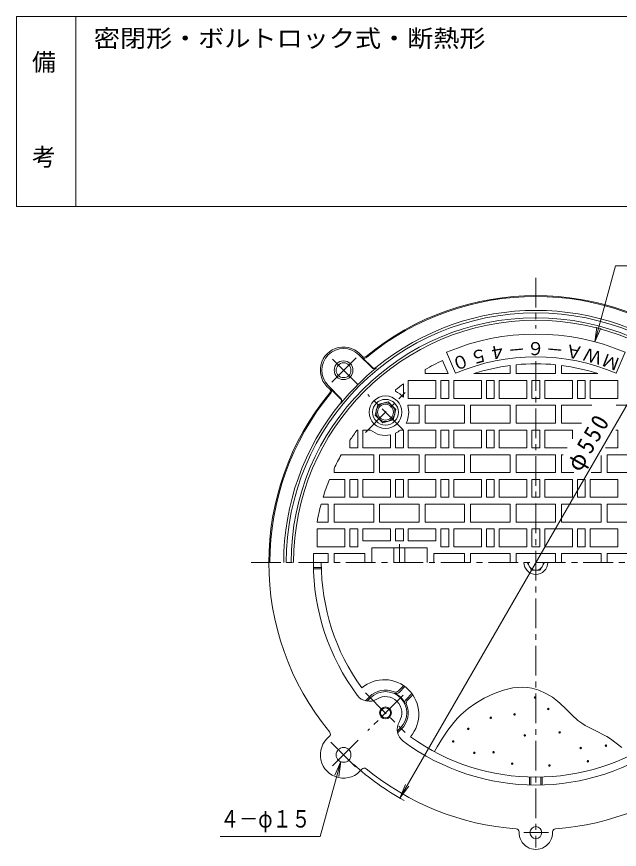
# Model space of a CAD drawing. Units: millimetres, scale not verified. Extents: x -589 to 461, y -801 to 845.
# Drawn here: x -589 to 20, y 3 to 845 of the extents above; entities that cross this region are included whole.
import ezdxf
from ezdxf.enums import TextEntityAlignment as Align

# ---------------------------------------------------------------- set-up
doc = ezdxf.new("R2010")
doc.units = ezdxf.units.MM
doc.header["$LTSCALE"] = 6
doc.linetypes.add('CHAIN1', pattern=[8, 5, -1, 1, -1])
doc.linetypes.add('CHAIN2', pattern=[12, 9, -1, 1, -1])
for name, color, linetype, lineweight in [('1-1_1-1ﾚｲﾔ', 2, 'Continuous', 9), ('1-2_1-2ﾚｲﾔ', 3, 'Continuous', 9), ('1-4_1-4ﾚｲﾔ', 7, 'Continuous', 9), ('1-6_1-6ﾚｲﾔ', 6, 'Continuous', 9), ('1-B', 2, 'Continuous', 9), ('F-0_F-0ﾚｲﾔ', 7, 'Continuous', 9)]:
    doc.layers.add(name, color=color, linetype=linetype, lineweight=lineweight)
doc.layers.add('F-4_F-4ﾚｲﾔ', color=2, linetype='Continuous')
doc.styles.add('ＭＳ ゴシック', font='')
doc.styles.get('ＭＳ ゴシック').set_extended_font_data('MS Gothic')

msp = doc.modelspace()

# ---------------------------------------------------------------- linework, layer by layer
at = {"layer": '1-1_1-1ﾚｲﾔ', "linetype": 'CHAIN2'}
for p, q in [((-270.352, 475.151), (-245.84, 499.663)), ((-243.66, 472.308), (-269.682, 498.33)), ((-246.474, 86.214), (-271.268, 111.008)), ((-243.66, 112.935), (-269.682, 86.913)), ((-76.008, 19.622), (-51.175, 19.622))]:
    msp.add_line(p, q, dxfattribs=at)
at = {"layer": '1-1_1-1ﾚｲﾔ'}
for p, q in [((-229.957, 489.718), (-242.871, 502.632)), ((-229.603, 490.071), (-239.317, 499.785)), ((-261.07, 458.605), (-273.984, 471.519)), ((-261.423, 458.252), (-271.137, 467.966))]:
    msp.add_line(p, q, dxfattribs=at)
for centre, radius in [((-258.427, 487.076), 9.5), ((-258.427, 487.076), 7.5), ((-216.001, 140.594), 6), ((-216.001, 140.594), 5), ((-258.427, 98.167), 7.5), ((-63.973, 19.622), 6)]:
    msp.add_circle(centre, radius, dxfattribs=at)
for centre, radius, start, end in [((-63.973, 292.621), 270, 50.52776, 129.47224), ((-63.973, 292.621), 269, 50.52773, 129.47226), ((-63.973, 292.621), 255, 50.67221, 129.34225), ((-63.973, 292.621), 252.5, 0, 180), ((-63.973, 292.621), 247.5, 0, 180), ((-258.427, 487.076), 23.5, 37.9129, 232.08699), ((-258.427, 487.076), 22, 45, 225), ((-237.52, 503.359), 3, 217.91341, 309.47284), ((-237.52, 503.359), 4, 243.30704, 309.47284), ((-63.973, 292.621), 254.5, 129.3278, 140.67221), ((-227.482, 492.193), 3.5, 225.00101, 309.32761), ((-227.482, 492.193), 3, 225.00101, 308.09975), ((-63.973, 292.621), 270, 140.52776, 219.47227), ((-63.973, 292.621), 269, 140.52777, 180), ((-274.711, 466.169), 3, 320.52716, 52.08659), ((-274.711, 466.169), 4, 320.52716, 26.69296), ((-263.544, 456.131), 3, 320.67239, 44.99899), ((-263.544, 456.131), 3.5, 320.67239, 44.99899), ((-63.973, 292.621), 255, 140.67221, 180), ((-63.973, 292.621), 225, 180, 216.60632), ((-232.551, 167.396), 15, 216.60628, 301.69508), ((-216.001, 140.594), 16.5, 328.30493, 121.69507), ((-189.199, 124.044), 15, 148.30492, 233.39372), ((-274.711, 119.074), 3, 307.91341, 39.47284), ((-258.427, 98.167), 23.5, 127.9129, 322.08699), ((-63.973, 292.621), 225, 233.39368, 306.60634), ((-237.52, 81.884), 3, 50.52716, 142.08659), ((-63.973, 292.621), 270, 230.52774, 265.80157), ((-63.973, 292.621), 270, 274.19843, 309.47226), ((-83.959, 20.354), 3, 357.90131, 85.80125), ((-63.973, 19.622), 17, 177.90071, 2.09929), ((-43.986, 20.354), 3, 94.19875, 182.09869)]:
    msp.add_arc(centre, radius, start, end, dxfattribs=at)
at = {"layer": '1-2_1-2ﾚｲﾔ', "linetype": 'CHAIN1'}
for p, q in [((-63.973, 580.622), (-63.973, 529.242)), ((-63.973, 496.31), (-63.973, 4.621)), ((-236.399, 424.251), (-196.072, 464.578)), ((-201.973, 311.368), (-201.973, 292.621)), ((-351.973, 292.621), (224.027, 292.621)), ((-236.399, 160.992), (-196.072, 120.665))]:
    msp.add_line(p, q, dxfattribs=at)
at = {"layer": '1-2_1-2ﾚｲﾔ', "color": 7}
for p, q in [((73.527, 530.778), (-201.473, 54.465)), ((-261.25, 91.286), (-263.333, 76.432)), ((-201.473, 54.465), (-195.733, 68.323)), ((-201.473, 54.465), (-192.342, 66.365)), ((-383.157, 15.728), (-282.178, 15.728))]:
    msp.add_line(p, q, dxfattribs=at)
at = {"layer": '1-2_1-2ﾚｲﾔ'}
for p, q in [((-145.245, 484.086), (-154.232, 505.258)), ((17.299, 484.086), (26.286, 505.258)), ((-152.652, 483.622), (-158.289, 496.9)), ((-83.973, 492.624), (-83.973, 483.622)), ((-43.973, 492.624), (-43.973, 483.622)), ((-175.973, 487.765), (-175.973, 483.622)), ((-152.652, 483.622), (-175.973, 483.622)), ((-83.973, 483.622), (-43.973, 483.622)), ((-197.973, 473.367), (-197.973, 459.724)), ((-164.973, 476.622), (-164.973, 458.622)), ((-151.973, 476.622), (-151.973, 458.622)), ((-118.973, 476.622), (-146.973, 476.622)), ((-146.973, 476.622), (-146.973, 458.622)), ((-118.973, 476.622), (-118.973, 458.622)), ((-105.973, 476.622), (-105.973, 458.622)), ((-72.973, 476.622), (-100.973, 476.622)), ((-100.973, 476.622), (-100.973, 458.622)), ((-72.973, 476.622), (-72.973, 458.622)), ((-67.973, 476.622), (-59.973, 476.622)), ((-67.973, 476.622), (-67.973, 458.622)), ((-59.973, 476.622), (-59.973, 458.622)), ((-54.973, 476.622), (-26.973, 476.622)), ((-54.973, 476.622), (-54.973, 458.622)), ((-26.973, 476.622), (-26.973, 458.622)), ((-21.973, 476.622), (-21.973, 458.622)), ((-8.973, 476.622), (19.027, 476.622)), ((-8.973, 476.622), (-8.973, 458.622)), ((19.027, 476.622), (19.027, 458.622)), ((-205.973, 467.152), (-205.973, 465.902)), ((-164.973, 458.622), (-192.973, 458.622)), ((-151.973, 458.622), (-159.973, 458.622)), ((-118.973, 458.622), (-146.973, 458.622)), ((-105.973, 458.622), (-113.973, 458.622)), ((-72.973, 458.622), (-100.973, 458.622)), ((-67.973, 458.622), (-59.973, 458.622)), ((-54.973, 458.622), (-26.973, 458.622)), ((-21.973, 458.622), (-13.973, 458.622)), ((-8.973, 458.622), (19.027, 458.622)), ((-181.973, 451.622), (-193.559, 451.622)), ((-181.973, 451.622), (-181.973, 433.622)), ((-135.973, 451.622), (-135.973, 433.622)), ((-89.973, 451.622), (-89.973, 433.622)), ((-83.973, 451.622), (-43.973, 451.622)), ((-83.973, 451.622), (-83.973, 433.622)), ((-43.973, 451.622), (-43.973, 433.622)), ((-37.973, 451.622), (-37.973, 433.622)), ((-37.973, 451.622), (-7.359, 451.622)), ((17.207, 451.622), (48.027, 451.622)), ((-226.597, 441.81), (-218.84, 434.054)), ((-218.84, 434.054), (-208.244, 436.893)), ((-181.973, 433.622), (-195.249, 433.622)), ((-135.973, 433.622), (-175.973, 433.622)), ((-89.973, 433.622), (-129.973, 433.622)), ((-83.973, 433.622), (-43.973, 433.622)), ((-37.973, 433.622), (-17.751, 433.622)), ((-243.973, 426.621), (-244.719, 426.621)), ((-243.973, 426.621), (-243.973, 408.622)), ((-238.973, 426.621), (-238.973, 408.622)), ((-231.076, 426.621), (-238.973, 426.621)), ((-210.973, 421.694), (-210.973, 408.622)), ((-205.973, 423.397), (-205.973, 408.622)), ((-197.973, 426.621), (-200.926, 426.621)), ((-197.973, 426.621), (-197.973, 408.622)), ((-164.973, 426.621), (-192.973, 426.621)), ((-192.973, 426.621), (-192.973, 408.622)), ((-164.973, 426.621), (-164.973, 408.622)), ((-151.973, 426.621), (-151.973, 408.622)), ((-118.973, 426.621), (-146.973, 426.621)), ((-146.973, 426.621), (-146.973, 408.622)), ((-118.973, 426.621), (-118.973, 408.622)), ((-105.973, 426.621), (-105.973, 408.622)), ((-72.973, 426.621), (-100.973, 426.621)), ((-100.973, 426.621), (-100.973, 408.622)), ((-72.973, 426.621), (-72.973, 408.622)), ((-67.973, 426.621), (-59.973, 426.621)), ((-67.973, 426.621), (-67.973, 408.622)), ((-59.973, 426.621), (-59.973, 408.622)), ((-54.973, 426.621), (-26.973, 426.621)), ((-54.973, 426.621), (-54.973, 408.622)), ((-26.973, 426.621), (-26.973, 417.649)), ((16.901, 426.621), (19.027, 426.621)), ((19.027, 426.621), (19.027, 408.622)), ((-251.973, 416.238), (-251.973, 408.622)), ((-243.973, 408.622), (-251.973, 408.622)), ((-210.973, 408.622), (-238.973, 408.622)), ((-197.973, 408.622), (-205.973, 408.622)), ((-164.973, 408.622), (-192.973, 408.622)), ((-151.973, 408.622), (-159.973, 408.622)), ((-118.973, 408.622), (-146.973, 408.622)), ((-105.973, 408.622), (-113.973, 408.622)), ((-72.973, 408.622), (-100.973, 408.622)), ((-67.973, 408.622), (-59.973, 408.622)), ((-54.973, 408.622), (-32.185, 408.622)), ((6.509, 408.622), (19.027, 408.622)), ((-227.973, 401.622), (-260.808, 401.622)), ((-227.973, 401.622), (-227.973, 383.622)), ((-181.973, 401.622), (-181.973, 383.622)), ((-135.973, 401.622), (-135.973, 383.622)), ((-89.973, 401.622), (-89.973, 383.622)), ((-83.973, 401.622), (-43.973, 401.622)), ((-83.973, 401.622), (-83.973, 383.622)), ((-43.973, 401.622), (-43.973, 383.622)), ((-37.973, 401.622), (-36.226, 401.622)), ((-37.973, 401.622), (-37.973, 383.622)), ((2.027, 400.86), (2.027, 383.622)), ((8.027, 401.622), (8.027, 383.622)), ((-267.973, 387.537), (-267.973, 383.622)), ((-227.973, 383.622), (-267.973, 383.622)), ((-181.973, 383.622), (-221.973, 383.622)), ((-135.973, 383.622), (-175.973, 383.622)), ((-89.973, 383.622), (-129.973, 383.622)), ((-83.973, 383.622), (-43.973, 383.622)), ((-37.973, 383.622), (-25.464, 383.622)), ((-7.925, 383.622), (2.027, 383.622)), ((8.027, 383.622), (48.027, 383.622)), ((-256.973, 376.622), (-272.705, 376.622)), ((-256.973, 376.622), (-256.973, 358.621)), ((-243.973, 376.622), (-243.973, 358.621)), ((-210.973, 376.622), (-238.973, 376.622)), ((-238.973, 376.622), (-238.973, 358.621)), ((-210.973, 376.622), (-210.973, 358.621)), ((-197.973, 376.622), (-197.973, 358.621)), ((-164.973, 376.622), (-192.973, 376.622)), ((-192.973, 376.622), (-192.973, 358.621)), ((-164.973, 376.622), (-164.973, 358.621)), ((-151.973, 376.622), (-151.973, 358.621)), ((-118.973, 376.622), (-146.973, 376.622)), ((-146.973, 376.622), (-146.973, 358.621)), ((-118.973, 376.622), (-118.973, 358.621)), ((-105.973, 376.622), (-105.973, 358.621)), ((-72.973, 376.622), (-100.973, 376.622)), ((-100.973, 376.622), (-100.973, 358.621)), ((-72.973, 376.622), (-72.973, 358.621)), ((-67.973, 376.622), (-59.973, 376.622)), ((-67.973, 376.622), (-67.973, 358.621)), ((-59.973, 376.622), (-59.973, 358.621)), ((-54.973, 376.622), (-26.973, 376.622)), ((-54.973, 376.622), (-54.973, 358.621)), ((-26.973, 376.622), (-26.973, 358.621)), ((-21.973, 376.622), (-21.973, 358.621)), ((-8.973, 376.622), (19.027, 376.622)), ((-8.973, 376.622), (-8.973, 358.621)), ((19.027, 376.622), (19.027, 358.621)), ((-256.973, 358.621), (-279.075, 358.621)), ((-243.973, 358.621), (-251.973, 358.621)), ((-210.973, 358.621), (-238.973, 358.621)), ((-197.973, 358.621), (-205.973, 358.621)), ((-164.973, 358.621), (-192.973, 358.621)), ((-151.973, 358.621), (-159.973, 358.621)), ((-118.973, 358.621), (-146.973, 358.621)), ((-105.973, 358.621), (-113.973, 358.621)), ((-72.973, 358.621), (-100.973, 358.621)), ((-67.973, 358.621), (-59.973, 358.621)), ((-54.973, 358.621), (-26.973, 358.621)), ((-21.973, 358.621), (-13.973, 358.621)), ((-8.973, 358.621), (19.027, 358.621)), ((-273.973, 351.622), (-281.1, 351.622)), ((-273.973, 351.622), (-273.973, 333.622)), ((-227.973, 351.622), (-227.973, 333.622)), ((-181.973, 351.622), (-181.973, 333.622)), ((-135.973, 351.622), (-135.973, 333.622)), ((-89.973, 351.622), (-89.973, 333.622)), ((-83.973, 351.622), (-43.973, 351.622)), ((-83.973, 351.622), (-83.973, 333.622)), ((-43.973, 351.622), (-43.973, 333.622)), ((-37.973, 351.622), (-37.973, 333.622)), ((8.027, 351.622), (8.027, 333.622)), ((-273.973, 333.622), (-285.206, 333.622)), ((-227.973, 333.622), (-267.973, 333.622)), ((-181.973, 333.622), (-221.973, 333.622)), ((-135.973, 333.622), (-175.973, 333.622)), ((-89.973, 333.622), (-129.973, 333.622)), ((-83.973, 333.622), (-43.973, 333.622)), ((-37.973, 333.622), (2.027, 333.622)), ((8.027, 333.622), (48.027, 333.622)), ((-256.973, 326.622), (-256.973, 308.622)), ((-243.973, 326.622), (-243.973, 308.622)), ((-210.973, 326.622), (-238.973, 326.622)), ((-238.973, 326.622), (-238.973, 314.621)), ((-197.973, 326.622), (-205.973, 326.622)), ((-205.973, 326.622), (-205.973, 314.621)), ((-197.973, 326.622), (-197.973, 314.621)), ((-164.973, 326.622), (-192.973, 326.622)), ((-192.973, 326.622), (-192.973, 314.621)), ((-164.973, 326.622), (-164.973, 314.621)), ((-151.973, 326.622), (-151.973, 308.622)), ((-146.973, 326.622), (-146.973, 308.622)), ((-146.973, 326.622), (-118.973, 326.622)), ((-118.973, 326.622), (-118.973, 308.622)), ((-105.973, 326.622), (-105.973, 308.622)), ((-72.973, 326.622), (-100.973, 326.622)), ((-100.973, 326.622), (-100.973, 308.622)), ((-72.973, 326.622), (-72.973, 308.622)), ((-67.973, 326.622), (-59.973, 326.622)), ((-67.973, 326.622), (-67.973, 308.622)), ((-59.973, 326.622), (-59.973, 308.622)), ((-54.973, 326.622), (-26.973, 326.622)), ((-54.973, 326.622), (-54.973, 308.622)), ((-26.973, 326.622), (-26.973, 308.622)), ((-21.973, 326.622), (-21.973, 308.622)), ((19.027, 326.622), (19.027, 308.622)), ((-197.973, 314.621), (-205.973, 314.621)), ((-164.973, 314.621), (-192.973, 314.621)), ((-256.973, 308.622), (-284.973, 308.622)), ((-243.973, 308.622), (-251.973, 308.622)), ((-173.973, 307.621), (-229.973, 307.621)), ((-229.973, 307.621), (-229.973, 292.621)), ((-207.473, 307.621), (-207.473, 292.621)), ((-196.473, 307.621), (-196.473, 292.621)), ((-173.973, 307.621), (-173.973, 292.621)), ((-151.973, 308.622), (-159.973, 308.622)), ((-146.973, 308.622), (-118.973, 308.622)), ((-105.973, 308.622), (-113.973, 308.622)), ((-72.973, 308.622), (-100.973, 308.622)), ((-67.973, 308.622), (-59.973, 308.622)), ((-54.973, 308.622), (-26.973, 308.622)), ((-21.973, 308.622), (-13.973, 308.622)), ((19.027, 308.622), (-8.973, 308.622)), ((-273.973, 301.622), (-288.793, 301.622)), ((-273.973, 301.622), (-273.973, 292.621)), ((-236.973, 301.622), (-267.973, 301.622)), ((-267.973, 301.622), (-267.973, 292.621)), ((-236.973, 301.622), (-236.973, 292.621)), ((-135.973, 301.622), (-166.973, 301.622)), ((-166.973, 301.622), (-166.973, 292.621)), ((-135.973, 301.622), (-135.973, 292.621)), ((-89.973, 301.622), (-129.973, 301.622)), ((-129.973, 301.622), (-129.973, 292.621)), ((-89.973, 301.622), (-89.973, 292.621)), ((-83.973, 301.622), (-43.973, 301.622)), ((-83.973, 301.622), (-83.973, 292.621)), ((-43.973, 301.622), (-43.973, 292.621)), ((-37.973, 301.622), (2.027, 301.622)), ((-37.973, 301.622), (-37.973, 292.621)), ((2.027, 301.622), (2.027, 292.621)), ((8.027, 301.622), (39.027, 301.622)), ((8.027, 301.622), (8.027, 292.621)), ((-288.917, 287.622), (-280.915, 287.622)), ((-288.879, 286.122), (-280.876, 286.122)), ((-197.693, 168.094), (-203.008, 162.779)), ((-196.456, 167.21), (-202.288, 161.377)), ((-189.385, 160.139), (-195.217, 154.306)), ((-232.264, 156.857), (-236.26, 152.862)), ((-231.204, 155.797), (-234.48, 152.52)), ((-188.501, 158.901), (-193.816, 153.586)), ((-200.798, 125.391), (-204.074, 122.115)), ((-199.738, 124.33), (-203.733, 120.335)), ((-70.473, 75.719), (-70.473, 67.715)), ((-68.973, 75.679), (-68.973, 67.677)), ((-58.973, 75.679), (-58.973, 67.677)), ((-57.473, 75.719), (-57.473, 67.715))]:
    msp.add_line(p, q, dxfattribs=at)
at = {"layer": '1-2_1-2ﾚｲﾔ', "color": 2, "linetype": 'CHAIN1'}
for p, q in [((-198.1, 426.749), (-233.902, 462.55)), ((-198.1, 158.494), (-233.902, 122.693))]:
    msp.add_line(p, q, dxfattribs=at)
at = {"layer": '1-2_1-2ﾚｲﾔ'}
for points in [[(-89.973, 491.933), (-89.973, 483.622), (-126.583, 483.622)], [(-37.973, 491.933), (-37.973, 483.622), (-1.363, 483.622)], [(-164.973, 476.622), (-192.973, 476.622), (-192.973, 458.622)], [(-151.973, 476.622), (-159.973, 476.622), (-159.973, 458.622)], [(-105.973, 476.622), (-113.973, 476.622), (-113.973, 458.622)], [(-21.973, 476.622), (-13.973, 476.622), (-13.973, 458.622)], [(-208.244, 436.893), (-205.405, 447.489), (-213.162, 455.245), (-223.758, 452.406), (-226.597, 441.81)], [(-135.973, 451.622), (-175.973, 451.622), (-175.973, 433.622)], [(-89.973, 451.622), (-129.973, 451.622), (-129.973, 433.622)], [(-151.973, 426.621), (-159.973, 426.621), (-159.973, 408.622)], [(-105.973, 426.621), (-113.973, 426.621), (-113.973, 408.622)], [(-181.973, 401.622), (-221.973, 401.622), (-221.973, 383.622)], [(-135.973, 401.622), (-175.973, 401.622), (-175.973, 383.622)], [(-89.973, 401.622), (-129.973, 401.622), (-129.973, 383.622)], [(8.027, 401.622), (48.027, 401.622), (48.027, 383.622)], [(-243.973, 376.622), (-251.973, 376.622), (-251.973, 358.621)], [(-197.973, 376.622), (-205.973, 376.622), (-205.973, 358.621)], [(-151.973, 376.622), (-159.973, 376.622), (-159.973, 358.621)], [(-105.973, 376.622), (-113.973, 376.622), (-113.973, 358.621)], [(-21.973, 376.622), (-13.973, 376.622), (-13.973, 358.621)], [(-227.973, 351.622), (-267.973, 351.622), (-267.973, 333.622)], [(-181.973, 351.622), (-221.973, 351.622), (-221.973, 333.622)], [(-135.973, 351.622), (-175.973, 351.622), (-175.973, 333.622)], [(-89.973, 351.622), (-129.973, 351.622), (-129.973, 333.622)], [(-37.973, 351.622), (2.027, 351.622), (2.027, 333.622)], [(8.027, 351.622), (48.027, 351.622), (48.027, 333.622)], [(-256.973, 326.622), (-284.973, 326.622), (-284.973, 308.622)], [(-243.973, 326.622), (-251.973, 326.622), (-251.973, 308.622)], [(-210.973, 326.622), (-210.973, 314.621), (-238.973, 314.621)], [(-151.973, 326.622), (-159.973, 326.622), (-159.973, 308.622)], [(-105.973, 326.622), (-113.973, 326.622), (-113.973, 308.622)], [(-21.973, 326.622), (-13.973, 326.622), (-13.973, 308.622)], [(19.027, 326.622), (-8.973, 326.622), (-8.973, 308.622)]]:
    msp.add_lwpolyline(points, dxfattribs=at)
at = {"layer": '1-2_1-2ﾚｲﾔ', "color": 7}
msp.add_lwpolyline([(-282.178, 15.728), (-261.25, 91.286), (-267.106, 77.477)], dxfattribs=at)
at = {"layer": '1-2_1-2ﾚｲﾔ'}
for radius in [16.5, 13, 9.5, 8]:
    msp.add_circle((-216.001, 444.649), radius, dxfattribs=at)
for centre, radius, start, end in [((-63.973, 292.621), 245, 0, 180), ((-63.973, 292.621), 231, 67, 113), ((-63.973, 292.621), 225, 114.78285, 119.85312), ((-63.973, 292.621), 208, 66.99998, 113.00002), ((-63.973, 292.621), 201, 97.43224, 108.14917), ((-63.973, 292.621), 201, 84.28947, 95.71053), ((-63.973, 292.621), 201, 71.85083, 82.56776), ((-63.973, 292.621), 225, 126.55223, 129.13211), ((-216.001, 444.649), 23.5, 39.90148, 64.73997), ((-216.001, 444.649), 23.5, 332.01302, 17.25879), ((-63.973, 292.621), 225, 143.44777, 146.67372), ((-216.001, 444.649), 23.5, 230.0984, 282.35452), ((-216.001, 444.649), 23.5, 295.26018, 309.90174), ((-63.973, 292.621), 225, 151.02393, 155.04874), ((-63.973, 292.621), 225, 158.07867, 162.9424), ((-63.973, 292.621), 225, 164.79803, 169.50075), ((-63.973, 292.621), 225, 177.70755, 180), ((-216.001, 140.594), 23, 67.88547, 134.99985), ((-216.001, 140.594), 21.5, 315.00017, 135), ((-205.837, 165.607), 4, 247.88536, 314.99911), ((-205.117, 164.206), 4, 245.25221, 314.99911), ((-216.001, 140.594), 22, 24.74731, 65.25227), ((-192.389, 151.478), 4, 135, 204.74783), ((-190.987, 150.758), 4, 134.99956, 202.11464), ((-216.001, 140.594), 23, 314.99985, 22.11429)]:
    msp.add_arc(centre, radius, start, end, dxfattribs=at)
at = {"layer": '1-2_1-2ﾚｲﾔ', "color": 7}
msp.add_arc((-63.973, 292.621), 275, 227.88812, 241.00664, dxfattribs=at)
at = {"layer": '1-4_1-4ﾚｲﾔ'}
for q in [(-2.228, 530.622), (1.554, 529.609)]:
    msp.add_line((-4.186, 515.75), q, dxfattribs=at)
msp.add_lwpolyline([(-4.186, 515.75), (16.412, 592.621), (345.36, 592.621)], dxfattribs=at)
at = {"layer": '1-6_1-6ﾚｲﾔ'}
msp.add_lwpolyline([(-166.586, 101.416), (-163.649, 106.406), (-158.479, 114.909), (-153.009, 123.137), (-147.051, 130.913), (-143.296, 135.148), (-139.451, 138.99), (-132.291, 145.096), (-124.526, 150.562), (-116.234, 155.409), (-111.214, 157.944), (-106.008, 160.291), (-96.781, 163.673), (-87.354, 165.929), (-77.861, 166.725), (-72.378, 166.386), (-68.084, 165.66), (-60.822, 163.516), (-53.841, 160.37), (-47.259, 156.372), (-43.673, 153.722), (-39.861, 150.505), (-33.665, 144.597), (-27.626, 138.613), (-21.372, 132.997), (-17.5, 130.083), (-14.166, 127.955), (-8.121, 124.675), (-1.886, 121.631), (4.324, 118.524), (7.828, 116.574), (11.4, 114.338), (17.291, 110.093), (22.929, 105.478)], dxfattribs=at)
at = {"layer": '1-B'}
msp.add_lwpolyline([(-72.858, 292.621), (-68.415, 284.927), (-59.53, 284.927), (-55.088, 292.621)], dxfattribs=at)
at = {"layer": '1-B', "color": 4}
for centre, radius, start, end in [((-63.973, 292.621), 217, 180, 215.74872), ((-217.415, 139.179), 35, 319.62558, 130.37442), ((-63.973, 292.621), 217, 234.25131, 305.74869)]:
    msp.add_arc(centre, radius, start, end, dxfattribs=at)
at = {"layer": '1-B', "color": 6}
msp.add_arc((-63.973, 292.621), 12, 180, 0, dxfattribs=at)
at = {"layer": '1-B'}
msp.add_arc((-63.973, 292.621), 7.695, 180, 0, dxfattribs=at)
at = {"layer": 'F-0_F-0ﾚｲﾔ'}
for p, q in [((461.027, 844.622), (-588.973, 844.622)), ((-588.973, 652.621), (-588.973, 844.622)), ((-528.973, 652.621), (-528.973, 844.622)), ((461.027, 652.621), (-588.973, 652.621))]:
    msp.add_line(p, q, dxfattribs=at)

# ---------------------------------------------------------------- texts
at = {"layer": '1-2_1-2ﾚｲﾔ', "color": 7, "style": 'ＭＳ ゴシック'}
for s, rotation, p in [('６', 180, (-55.186, 519.516)), ('５', 195.333, (-115.806, 513.721)), ('４', 190.222, (-95.798, 517.455)), ('－', 185.111, (-75.538, 519.392)), ('－', 174.889, (-34.903, 517.826)), ('Ａ', 169.778, (-14.852, 514.336)), ('Ｗ', 164.667, (4.808, 509.074)), ('０', 200.444, (-135.401, 508.22)), ('Ｍ', 159.555, (23.922, 502.081))]:
    msp.add_text(s, height=13.2, rotation=rotation, dxfattribs=at).set_placement(p, align=Align.BOTTOM_LEFT)
at = {"layer": '1-2_1-2ﾚｲﾔ', "color": 6, "style": 'ＭＳ ゴシック', "width": 0.8}
msp.add_text('４－φ１５', height=17.6, dxfattribs=at).set_placement((-383.157, 19.35), align=Align.BOTTOM_LEFT)
at = {"layer": '1-2_1-2ﾚｲﾔ', "color": 2, "insert": (-14.977, 380.802), "char_height": 17.6, "attachment_point": 7, "rotation": 60, "style": 'ＭＳ ゴシック'}
msp.add_mtext('\\T1.21;\\W0.95;φ550', dxfattribs=at)
at = {"layer": '1-6_1-6ﾚｲﾔ', "style": 'ＭＳ ゴシック'}
for p in [(-70.831, 148.807), (-57.457, 137.256), (-115.526, 128.304), (-91.501, 131.785), (-138.313, 117.194), (-81.166, 110.507), (-45.906, 113.546), (-153.511, 104.427), (-132.233, 92.877), (-112.779, 93.484), (-24.628, 97.74), (0.905, 100.172), (-17.333, 84.365), (-93.933, 81.934), (-56.241, 80.11)]:
    msp.add_text('・', height=8.798, dxfattribs=at).set_placement(p, align=Align.BOTTOM_LEFT)
at = {"layer": 'F-4_F-4ﾚｲﾔ', "style": 'ＭＳ ゴシック', "width": 1.1}
msp.add_text('密閉形・ボルトロック式・断熱形', height=17.6, dxfattribs=at).set_placement((-510.973, 808.622), align=Align.BOTTOM_LEFT)
at = {"layer": 'F-4_F-4ﾚｲﾔ', "style": 'ＭＳ ゴシック'}
for s, p in [('備', (-573.419, 784.621)), ('考', (-573.419, 688.621))]:
    msp.add_text(s, height=17.6, dxfattribs=at).set_placement(p, align=Align.BOTTOM_LEFT)

doc.saveas('drawing.dxf')
